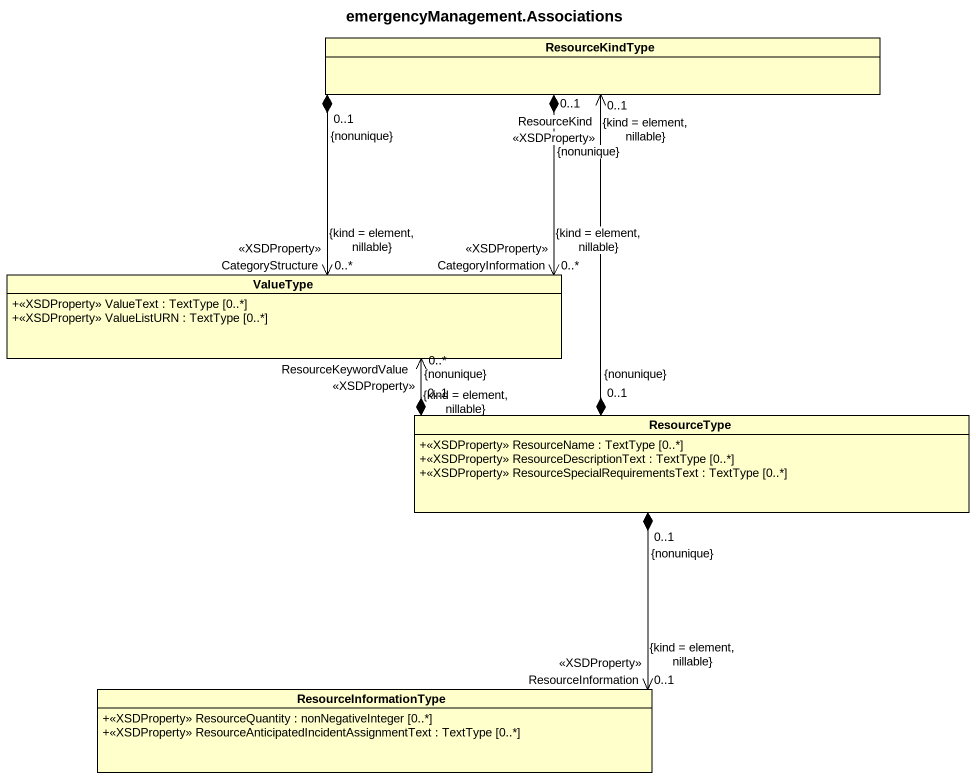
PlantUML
@startuml
title emergencyManagement.Associations
hide circle
hide empty members
skinparam classAttributeIconSize 0
class ResourceKindType
class ValueType {
  +<<XSDProperty>> ValueText : TextType [0..*]
  +<<XSDProperty>> ValueListURN : TextType [0..*]
}
class ResourceType {
  +<<XSDProperty>> ResourceName : TextType [0..*]
  +<<XSDProperty>> ResourceDescriptionText : TextType [0..*]
  +<<XSDProperty>> ResourceSpecialRequirementsText : TextType [0..*]
}
class ResourceInformationType {
  +<<XSDProperty>> ResourceQuantity : nonNegativeInteger [0..*]
  +<<XSDProperty>> ResourceAnticipatedIncidentAssignmentText : TextType [0..*]
}
ResourceKindType "0..1\n{nonunique}" *--> "CategoryStructure\n<<XSDProperty>>\n0..*\n{kind = element, nillable}" ValueType
ResourceKindType "0..1\n{nonunique}" *--> "CategoryInformation\n<<XSDProperty>>\n0..*\n{kind = element, nillable}" ValueType
ResourceType "0..1\n{nonunique}" *-up-> "ResourceKind\n<<XSDProperty>>\n0..1\n{kind = element, nillable}" ResourceKindType
ResourceType "0..1\n{nonunique}" *-left-> "ResourceKeywordValue\n<<XSDProperty>>\n0..*\n{kind = element, nillable}" ValueType
ResourceType "0..1\n{nonunique}" *--> "ResourceInformation\n<<XSDProperty>>\n0..1\n{kind = element, nillable}" ResourceInformationType
@enduml
